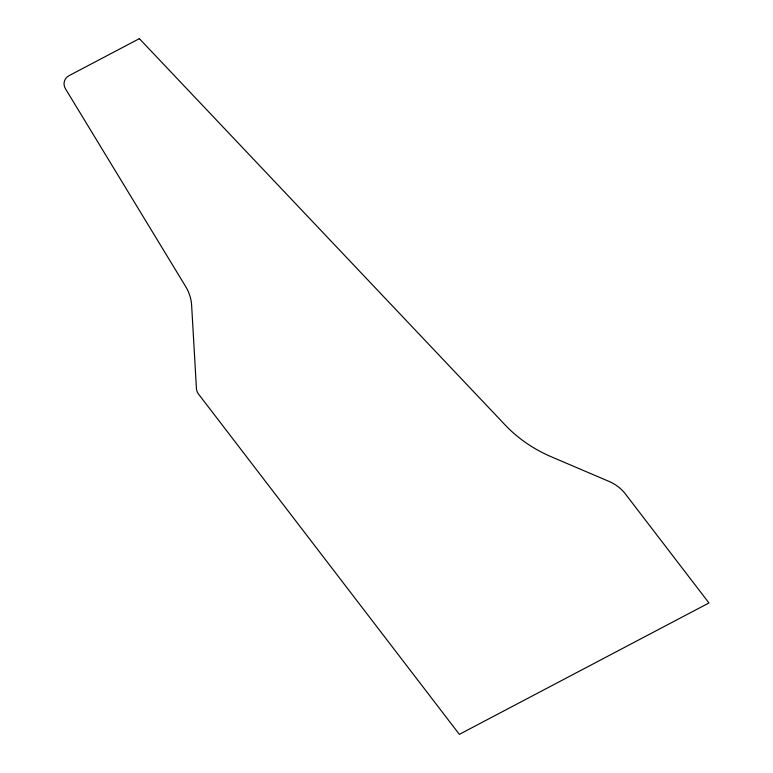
<?xml version="1.0" encoding="UTF-8"?>
<svg xmlns="http://www.w3.org/2000/svg" width="773" height="773" viewBox="0 0 773 773"><rect width="100%" height="100%" fill="white"/><g stroke="black" fill="none" stroke-linecap="round" stroke-linejoin="round"><path stroke-width="1.16" d="M139.372 38.65L69.135 75.619A12.3 10.339 18 0 0 65.57 88.953L185.588 286.416A49.221 41.365 18 0 1 191.627 305.229L196.439 388.51A12.3 10.339 18 0 0 198.671 394.269L459.365 734.35L708.957 602.959L625.347 493.889A36.911 31.026 18 0 0 608.921 481.357L551.4 456.824A123.042 103.427 18 0 1 505.078 424.908L139.372 38.65"/></g></svg>
